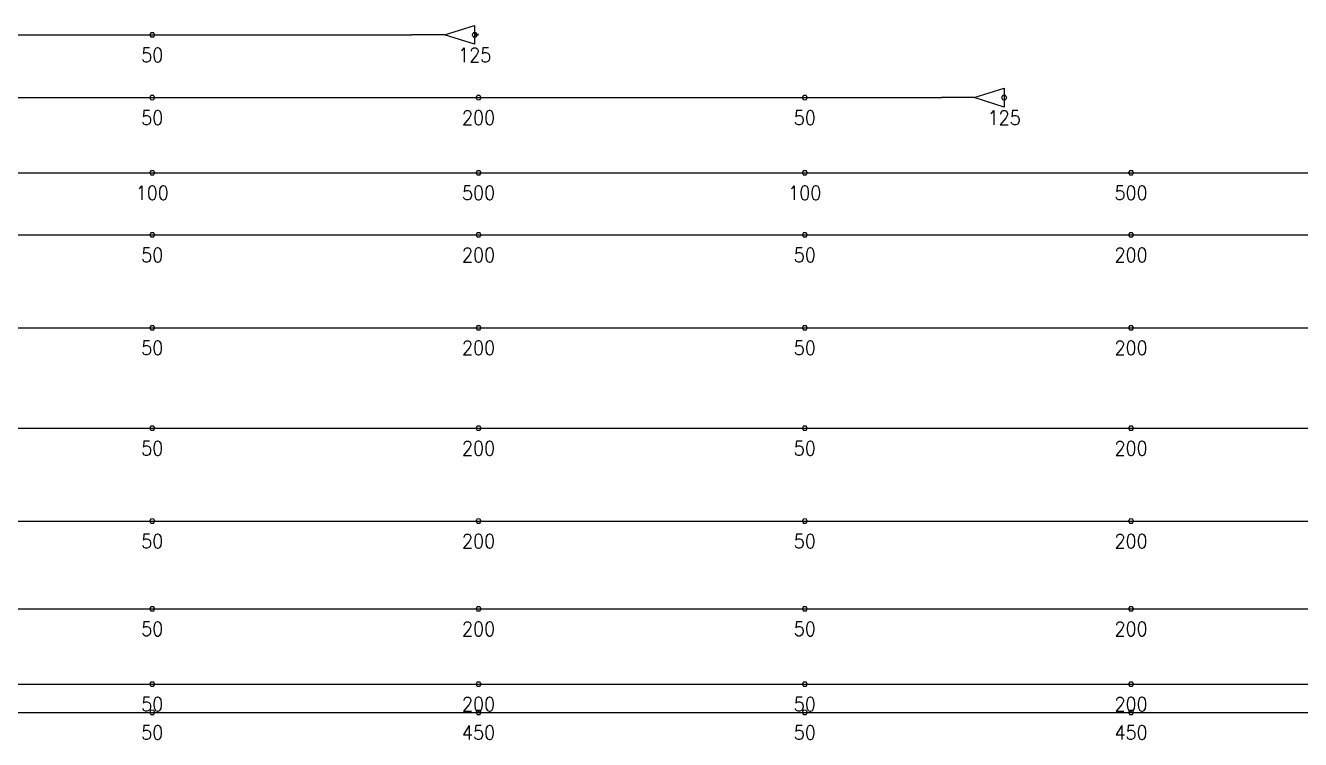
# Model space of a CAD drawing. Header units: millimetres. Extents: x 139404 to 589785, y -24714 to 48110.
# Drawn here: x 406230 to 426550, y 29217 to 40600 of the extents above; entities that cross this region are included whole.
import ezdxf
from ezdxf.enums import TextEntityAlignment as Align

# ---------------------------------------------------------------- set-up
doc = ezdxf.new("R2010")
doc.units = ezdxf.units.MM
doc.layers.get('0').update_dxf_attribs({"lineweight": 20})
doc.layers.add('ARES_TAG', color=3, linetype='Continuous')
doc.layers.add('NDC_S_TENDON', color=10, linetype='Continuous')
doc.layers.add('Current_plane_Column', color=7, linetype='Continuous', true_color=0x4b00ff)
doc.layers.add('NDC_LCAP', color=87, linetype='Continuous', plot=False)
doc.layers.add('NDC_S-TENDON', color=6, linetype='Continuous', lineweight=35)
doc.layers.add('NDC_S_ANNO', color=7, linetype='Continuous', lineweight=20)
doc.styles.add('ARES_BIGTEXT', font='VHARIALN.TTF')
doc.styles.add('ARES_ROMANS_0.36', font='romans.shx', dxfattribs={"width": 0.36, "bigfont": 'vns.shx'})
doc.styles.get("Standard").update_dxf_attribs({"font": 'arial.ttf'})

# ---------------------------------------------------------------- blocks, each defined once
blk = doc.blocks.new('*U186')
at = {"layer": 'NDC_S_TENDON'}
blk.add_line((5123, 0), (25449, 0), dxfattribs=at)
blk.add_lwpolyline([(25969, 0), (26449, 150), (26449, -150), (25969, 0), (25449, 0)], dxfattribs=at)
at = {"layer": 'ARES_TAG', "style": 'ARES_ROMANS_0.36', "width": 0.36}
blk.add_attdef('S3', text='', height=375, dxfattribs=at).set_placement((-7615, 0), align=Align.MIDDLE_CENTER)
at = {"layer": 'NDC_LCAP', "style": 'ARES_BIGTEXT'}
blk.add_attdef('L', text='', height=350, dxfattribs=at).set_placement((-8346, 0), align=Align.MIDDLE_RIGHT)
blk = doc.blocks.new('*U185')
at = {"layer": 'NDC_S_TENDON'}
blk.add_line((5123, 0), (17010, 0), dxfattribs=at)
blk.add_lwpolyline([(17530, 0), (18010, 150), (18010, -150), (17530, 0), (17010, 0)], dxfattribs=at)
at = {"layer": 'ARES_TAG', "style": 'ARES_ROMANS_0.36', "width": 0.36}
blk.add_attdef('S3', text='', height=375, dxfattribs=at).set_placement((-7615, 0), align=Align.MIDDLE_CENTER)
at = {"layer": 'NDC_LCAP', "style": 'ARES_BIGTEXT'}
blk.add_attdef('L', text='', height=350, dxfattribs=at).set_placement((-8346, 0), align=Align.MIDDLE_RIGHT)
blk = doc.blocks.new('*U177')
at = {"layer": 'NDC_S_TENDON'}
blk.add_line((5123, 0), (46734, 0), dxfattribs=at)
at = {"layer": 'ARES_TAG', "style": 'ARES_ROMANS_0.36', "width": 0.36}
blk.add_attdef('S3', text='', height=375, dxfattribs=at).set_placement((-7826, 0), align=Align.MIDDLE_CENTER)
at = {"layer": 'NDC_LCAP', "style": 'ARES_BIGTEXT'}
blk.add_attdef('L', text='', height=350, dxfattribs=at).set_placement((-8557, 0), align=Align.MIDDLE_RIGHT)
blk = doc.blocks.new('*U178')
at = {"layer": 'NDC_S_TENDON'}
blk.add_line((5123, 0), (46772, 0), dxfattribs=at)
at = {"layer": 'ARES_TAG', "style": 'ARES_ROMANS_0.36', "width": 0.36}
blk.add_attdef('S3', text='', height=375, dxfattribs=at).set_placement((-7788, 0), align=Align.MIDDLE_CENTER)
at = {"layer": 'NDC_LCAP', "style": 'ARES_BIGTEXT'}
blk.add_attdef('L', text='', height=350, dxfattribs=at).set_placement((-8519, 0), align=Align.MIDDLE_RIGHT)
blk = doc.blocks.new('*U179')
at = {"layer": 'NDC_S_TENDON'}
blk.add_line((5123, 0), (46115, 0), dxfattribs=at)
at = {"layer": 'ARES_TAG', "style": 'ARES_ROMANS_0.36', "width": 0.36}
blk.add_attdef('S3', text='', height=375, dxfattribs=at).set_placement((-8445, 0), align=Align.MIDDLE_CENTER)
at = {"layer": 'NDC_LCAP', "style": 'ARES_BIGTEXT'}
blk.add_attdef('L', text='', height=350, dxfattribs=at).set_placement((-9176, 0), align=Align.MIDDLE_RIGHT)
blk = doc.blocks.new('*U180')
at = {"layer": 'NDC_S_TENDON'}
blk.add_line((5123, 0), (46791, 0), dxfattribs=at)
at = {"layer": 'ARES_TAG', "style": 'ARES_ROMANS_0.36', "width": 0.36}
blk.add_attdef('S3', text='', height=375, dxfattribs=at).set_placement((-7769, 0), align=Align.MIDDLE_CENTER)
at = {"layer": 'NDC_LCAP', "style": 'ARES_BIGTEXT'}
blk.add_attdef('L', text='', height=350, dxfattribs=at).set_placement((-8500, 0), align=Align.MIDDLE_RIGHT)
blk = doc.blocks.new('*U181')
at = {"layer": 'NDC_S_TENDON'}
blk.add_line((5123, 0), (46876, 0), dxfattribs=at)
at = {"layer": 'ARES_TAG', "style": 'ARES_ROMANS_0.36', "width": 0.36}
blk.add_attdef('S3', text='', height=375, dxfattribs=at).set_placement((-8865, 0), align=Align.MIDDLE_CENTER)
at = {"layer": 'NDC_LCAP', "style": 'ARES_BIGTEXT'}
blk.add_attdef('L', text='', height=350, dxfattribs=at).set_placement((-9596, 0), align=Align.MIDDLE_RIGHT)
blk = doc.blocks.new('*U169')
at = {"layer": 'NDC_S_TENDON'}
blk.add_line((5123, 0), (48102, 0), dxfattribs=at)
at = {"layer": 'ARES_TAG', "style": 'ARES_ROMANS_0.36', "width": 0.36}
blk.add_attdef('S3', text='', height=375, dxfattribs=at).set_placement((-7615, 0), align=Align.MIDDLE_CENTER)
at = {"layer": 'NDC_LCAP', "style": 'ARES_BIGTEXT'}
blk.add_attdef('L', text='', height=350, dxfattribs=at).set_placement((-8346, 0), align=Align.MIDDLE_RIGHT)
blk = doc.blocks.new('*U176')
at = {"layer": 'NDC_S_TENDON'}
blk.add_line((-16450, 0), (25150, 0), dxfattribs=at)
at = {"layer": 'ARES_TAG', "style": 'ARES_ROMANS_0.36', "width": 0.36}
blk.add_attdef('S3', text='', height=375, dxfattribs=at).set_placement((-20180, 0), align=Align.MIDDLE_CENTER)
at = {"layer": 'NDC_LCAP', "style": 'ARES_BIGTEXT'}
blk.add_attdef('L', text='', height=350, dxfattribs=at).set_placement((-20911, 0), align=Align.MIDDLE_RIGHT)
blk = doc.blocks.new('*U161')
at = {"layer": 'NDC_S_TENDON'}
blk.add_line((-16450, 0), (25150, 0), dxfattribs=at)
at = {"layer": 'ARES_TAG', "style": 'ARES_ROMANS_0.36', "width": 0.36}
blk.add_attdef('S3', text='', height=375, dxfattribs=at).set_placement((-20180, 0), align=Align.MIDDLE_CENTER)
at = {"layer": 'NDC_LCAP', "style": 'ARES_BIGTEXT'}
blk.add_attdef('L', text='', height=350, dxfattribs=at).set_placement((-20911, 0), align=Align.MIDDLE_RIGHT)
blk = doc.blocks.new('TDX')
at = {"layer": 'NDC_S-TENDON', "linetype": 'Continuous'}
blk.add_line((30850, 30950, 2179), (30789, 30950, 2179), dxfattribs=at)
for points, elevation in [([(25690, 30950, 20, 20, 0), (25670, 30985, 20, 20, 0), (25630, 30985, 20, 20, 0), (25610, 30950, 20, 20, 0), (25630, 30915, 20, 20, 0), (25670, 30915, 20, 20, 0)], 2029), ([(25690, 30950, 20, 20, 0), (25670, 30985, 20, 20, 0), (25630, 30985, 20, 20, 0), (25610, 30950, 20, 20, 0), (25630, 30915, 20, 20, 0), (25670, 30915, 20, 20, 0)], 2029), ([(30829, 30950, 20, 20, 0), (30809, 30985, 20, 20, 0), (30769, 30985, 20, 20, 0), (30749, 30950, 20, 20, 0), (30769, 30915, 20, 20, 0), (30809, 30915, 20, 20, 0)], 5044), ([(30829, 30950, 20, 20, 0), (30809, 30985, 20, 20, 0), (30769, 30985, 20, 20, 0), (30749, 30950, 20, 20, 0), (30769, 30915, 20, 20, 0), (30809, 30915, 20, 20, 0)], 5044), ([(25690, 29950, 20, 20, 0), (25670, 29985, 20, 20, 0), (25630, 29985, 20, 20, 0), (25610, 29950, 20, 20, 0), (25630, 29915, 20, 20, 0), (25670, 29915, 20, 20, 0)], 2029), ([(25690, 29950, 20, 20, 0), (25670, 29985, 20, 20, 0), (25630, 29985, 20, 20, 0), (25610, 29950, 20, 20, 0), (25630, 29915, 20, 20, 0), (25670, 29915, 20, 20, 0)], 2029), ([(30890, 29950, 20, 20, 0), (30870, 29985, 20, 20, 0), (30830, 29985, 20, 20, 0), (30810, 29950, 20, 20, 0), (30830, 29915, 20, 20, 0), (30870, 29915, 20, 20, 0)], 2179), ([(30890, 29950, 20, 20, 0), (30870, 29985, 20, 20, 0), (30830, 29985, 20, 20, 0), (30810, 29950, 20, 20, 0), (30830, 29915, 20, 20, 0), (30870, 29915, 20, 20, 0)], 2179), ([(30890, 29950, 20, 20, 0), (30870, 29985, 20, 20, 0), (30830, 29985, 20, 20, 0), (30810, 29950, 20, 20, 0), (30830, 29915, 20, 20, 0), (30870, 29915, 20, 20, 0)], 2179), ([(30890, 29950, 20, 20, 0), (30870, 29985, 20, 20, 0), (30830, 29985, 20, 20, 0), (30810, 29950, 20, 20, 0), (30830, 29915, 20, 20, 0), (30870, 29915, 20, 20, 0)], 2179), ([(36090, 29950, 20, 20, 0), (36070, 29985, 20, 20, 0), (36030, 29985, 20, 20, 0), (36010, 29950, 20, 20, 0), (36030, 29915, 20, 20, 0), (36070, 29915, 20, 20, 0)], 2019), ([(36090, 29950, 20, 20, 0), (36070, 29985, 20, 20, 0), (36030, 29985, 20, 20, 0), (36010, 29950, 20, 20, 0), (36030, 29915, 20, 20, 0), (36070, 29915, 20, 20, 0)], 2019), ([(39267, 29950, 20, 20, 0), (39247, 29985, 20, 20, 0), (39207, 29985, 20, 20, 0), (39187, 29950, 20, 20, 0), (39207, 29915, 20, 20, 0), (39247, 29915, 20, 20, 0)], 5044), ([(39267, 29950, 20, 20, 0), (39247, 29985, 20, 20, 0), (39207, 29985, 20, 20, 0), (39187, 29950, 20, 20, 0), (39207, 29915, 20, 20, 0), (39247, 29915, 20, 20, 0)], 5044), ([(25690, 28753, 20, 20, 0), (25670, 28787, 20, 20, 0), (25630, 28787, 20, 20, 0), (25610, 28753, 20, 20, 0), (25630, 28718, 20, 20, 0), (25670, 28718, 20, 20, 0)], 2500), ([(25690, 28753, 20, 20, 0), (25670, 28787, 20, 20, 0), (25630, 28787, 20, 20, 0), (25610, 28753, 20, 20, 0), (25630, 28718, 20, 20, 0), (25670, 28718, 20, 20, 0)], 2500), ([(25690, 28753, 20, 20, 0), (25670, 28787, 20, 20, 0), (25630, 28787, 20, 20, 0), (25610, 28753, 20, 20, 0), (25630, 28718, 20, 20, 0), (25670, 28718, 20, 20, 0)], 2572), ([(25690, 28753, 20, 20, 0), (25670, 28787, 20, 20, 0), (25630, 28787, 20, 20, 0), (25610, 28753, 20, 20, 0), (25630, 28718, 20, 20, 0), (25670, 28718, 20, 20, 0)], 2572), ([(30890, 28753, 20, 20, 0), (30870, 28787, 20, 20, 0), (30830, 28787, 20, 20, 0), (30810, 28753, 20, 20, 0), (30830, 28718, 20, 20, 0), (30870, 28718, 20, 20, 0)], 2900), ([(30890, 28753, 20, 20, 0), (30870, 28787, 20, 20, 0), (30830, 28787, 20, 20, 0), (30810, 28753, 20, 20, 0), (30830, 28718, 20, 20, 0), (30870, 28718, 20, 20, 0)], 2900), ([(30890, 28753, 20, 20, 0), (30870, 28787, 20, 20, 0), (30830, 28787, 20, 20, 0), (30810, 28753, 20, 20, 0), (30830, 28718, 20, 20, 0), (30870, 28718, 20, 20, 0)], 2900), ([(30890, 28753, 20, 20, 0), (30870, 28787, 20, 20, 0), (30830, 28787, 20, 20, 0), (30810, 28753, 20, 20, 0), (30830, 28718, 20, 20, 0), (30870, 28718, 20, 20, 0)], 2900), ([(30890, 28753, 20, 20, 0), (30870, 28787, 20, 20, 0), (30830, 28787, 20, 20, 0), (30810, 28753, 20, 20, 0), (30830, 28718, 20, 20, 0), (30870, 28718, 20, 20, 0)], 2972), ([(30890, 28753, 20, 20, 0), (30870, 28787, 20, 20, 0), (30830, 28787, 20, 20, 0), (30810, 28753, 20, 20, 0), (30830, 28718, 20, 20, 0), (30870, 28718, 20, 20, 0)], 2972), ([(30890, 28753, 20, 20, 0), (30870, 28787, 20, 20, 0), (30830, 28787, 20, 20, 0), (30810, 28753, 20, 20, 0), (30830, 28718, 20, 20, 0), (30870, 28718, 20, 20, 0)], 2972), ([(30890, 28753, 20, 20, 0), (30870, 28787, 20, 20, 0), (30830, 28787, 20, 20, 0), (30810, 28753, 20, 20, 0), (30830, 28718, 20, 20, 0), (30870, 28718, 20, 20, 0)], 2972), ([(36090, 28753, 20, 20, 0), (36070, 28787, 20, 20, 0), (36030, 28787, 20, 20, 0), (36010, 28753, 20, 20, 0), (36030, 28718, 20, 20, 0), (36070, 28718, 20, 20, 0)], 2500), ([(36090, 28753, 20, 20, 0), (36070, 28787, 20, 20, 0), (36030, 28787, 20, 20, 0), (36010, 28753, 20, 20, 0), (36030, 28718, 20, 20, 0), (36070, 28718, 20, 20, 0)], 2500), ([(36090, 28753, 20, 20, 0), (36070, 28787, 20, 20, 0), (36030, 28787, 20, 20, 0), (36010, 28753, 20, 20, 0), (36030, 28718, 20, 20, 0), (36070, 28718, 20, 20, 0)], 2572), ([(36090, 28753, 20, 20, 0), (36070, 28787, 20, 20, 0), (36030, 28787, 20, 20, 0), (36010, 28753, 20, 20, 0), (36030, 28718, 20, 20, 0), (36070, 28718, 20, 20, 0)], 2572), ([(41290, 28753, 20, 20, 0), (41270, 28787, 20, 20, 0), (41230, 28787, 20, 20, 0), (41210, 28753, 20, 20, 0), (41230, 28718, 20, 20, 0), (41270, 28718, 20, 20, 0)], 2900), ([(41290, 28753, 20, 20, 0), (41270, 28787, 20, 20, 0), (41230, 28787, 20, 20, 0), (41210, 28753, 20, 20, 0), (41230, 28718, 20, 20, 0), (41270, 28718, 20, 20, 0)], 2900), ([(41290, 28753, 20, 20, 0), (41270, 28787, 20, 20, 0), (41230, 28787, 20, 20, 0), (41210, 28753, 20, 20, 0), (41230, 28718, 20, 20, 0), (41270, 28718, 20, 20, 0)], 2900), ([(41290, 28753, 20, 20, 0), (41270, 28787, 20, 20, 0), (41230, 28787, 20, 20, 0), (41210, 28753, 20, 20, 0), (41230, 28718, 20, 20, 0), (41270, 28718, 20, 20, 0)], 2900), ([(41290, 28753, 20, 20, 0), (41270, 28787, 20, 20, 0), (41230, 28787, 20, 20, 0), (41210, 28753, 20, 20, 0), (41230, 28718, 20, 20, 0), (41270, 28718, 20, 20, 0)], 2972), ([(41290, 28753, 20, 20, 0), (41270, 28787, 20, 20, 0), (41230, 28787, 20, 20, 0), (41210, 28753, 20, 20, 0), (41230, 28718, 20, 20, 0), (41270, 28718, 20, 20, 0)], 2972), ([(41290, 28753, 20, 20, 0), (41270, 28787, 20, 20, 0), (41230, 28787, 20, 20, 0), (41210, 28753, 20, 20, 0), (41230, 28718, 20, 20, 0), (41270, 28718, 20, 20, 0)], 2972), ([(41290, 28753, 20, 20, 0), (41270, 28787, 20, 20, 0), (41230, 28787, 20, 20, 0), (41210, 28753, 20, 20, 0), (41230, 28718, 20, 20, 0), (41270, 28718, 20, 20, 0)], 2972), ([(25690, 27762, 20, 20, 0), (25670, 27797, 20, 20, 0), (25630, 27797, 20, 20, 0), (25610, 27762, 20, 20, 0), (25630, 27728, 20, 20, 0), (25670, 27728, 20, 20, 0)], 2800), ([(25690, 27762, 20, 20, 0), (25670, 27797, 20, 20, 0), (25630, 27797, 20, 20, 0), (25610, 27762, 20, 20, 0), (25630, 27728, 20, 20, 0), (25670, 27728, 20, 20, 0)], 2800), ([(25690, 27762, 20, 20, 0), (25670, 27797, 20, 20, 0), (25630, 27797, 20, 20, 0), (25610, 27762, 20, 20, 0), (25630, 27728, 20, 20, 0), (25670, 27728, 20, 20, 0)], 2872), ([(25690, 27762, 20, 20, 0), (25670, 27797, 20, 20, 0), (25630, 27797, 20, 20, 0), (25610, 27762, 20, 20, 0), (25630, 27728, 20, 20, 0), (25670, 27728, 20, 20, 0)], 2872), ([(30890, 27762, 20, 20, 0), (30870, 27797, 20, 20, 0), (30830, 27797, 20, 20, 0), (30810, 27762, 20, 20, 0), (30830, 27728, 20, 20, 0), (30870, 27728, 20, 20, 0)], 2950), ([(30890, 27762, 20, 20, 0), (30870, 27797, 20, 20, 0), (30830, 27797, 20, 20, 0), (30810, 27762, 20, 20, 0), (30830, 27728, 20, 20, 0), (30870, 27728, 20, 20, 0)], 2950), ([(30890, 27762, 20, 20, 0), (30870, 27797, 20, 20, 0), (30830, 27797, 20, 20, 0), (30810, 27762, 20, 20, 0), (30830, 27728, 20, 20, 0), (30870, 27728, 20, 20, 0)], 2950), ([(30890, 27762, 20, 20, 0), (30870, 27797, 20, 20, 0), (30830, 27797, 20, 20, 0), (30810, 27762, 20, 20, 0), (30830, 27728, 20, 20, 0), (30870, 27728, 20, 20, 0)], 2950), ([(30890, 27762, 20, 20, 0), (30870, 27797, 20, 20, 0), (30830, 27797, 20, 20, 0), (30810, 27762, 20, 20, 0), (30830, 27728, 20, 20, 0), (30870, 27728, 20, 20, 0)], 3022), ([(30890, 27762, 20, 20, 0), (30870, 27797, 20, 20, 0), (30830, 27797, 20, 20, 0), (30810, 27762, 20, 20, 0), (30830, 27728, 20, 20, 0), (30870, 27728, 20, 20, 0)], 3022), ([(30890, 27762, 20, 20, 0), (30870, 27797, 20, 20, 0), (30830, 27797, 20, 20, 0), (30810, 27762, 20, 20, 0), (30830, 27728, 20, 20, 0), (30870, 27728, 20, 20, 0)], 3022), ([(30890, 27762, 20, 20, 0), (30870, 27797, 20, 20, 0), (30830, 27797, 20, 20, 0), (30810, 27762, 20, 20, 0), (30830, 27728, 20, 20, 0), (30870, 27728, 20, 20, 0)], 3022), ([(36090, 27762, 20, 20, 0), (36070, 27797, 20, 20, 0), (36030, 27797, 20, 20, 0), (36010, 27762, 20, 20, 0), (36030, 27728, 20, 20, 0), (36070, 27728, 20, 20, 0)], 2800), ([(36090, 27762, 20, 20, 0), (36070, 27797, 20, 20, 0), (36030, 27797, 20, 20, 0), (36010, 27762, 20, 20, 0), (36030, 27728, 20, 20, 0), (36070, 27728, 20, 20, 0)], 2800), ([(36090, 27762, 20, 20, 0), (36070, 27797, 20, 20, 0), (36030, 27797, 20, 20, 0), (36010, 27762, 20, 20, 0), (36030, 27728, 20, 20, 0), (36070, 27728, 20, 20, 0)], 2872), ([(36090, 27762, 20, 20, 0), (36070, 27797, 20, 20, 0), (36030, 27797, 20, 20, 0), (36010, 27762, 20, 20, 0), (36030, 27728, 20, 20, 0), (36070, 27728, 20, 20, 0)], 2872), ([(41290, 27762, 20, 20, 0), (41270, 27797, 20, 20, 0), (41230, 27797, 20, 20, 0), (41210, 27762, 20, 20, 0), (41230, 27728, 20, 20, 0), (41270, 27728, 20, 20, 0)], 2950), ([(41290, 27762, 20, 20, 0), (41270, 27797, 20, 20, 0), (41230, 27797, 20, 20, 0), (41210, 27762, 20, 20, 0), (41230, 27728, 20, 20, 0), (41270, 27728, 20, 20, 0)], 2950), ([(41290, 27762, 20, 20, 0), (41270, 27797, 20, 20, 0), (41230, 27797, 20, 20, 0), (41210, 27762, 20, 20, 0), (41230, 27728, 20, 20, 0), (41270, 27728, 20, 20, 0)], 2950), ([(41290, 27762, 20, 20, 0), (41270, 27797, 20, 20, 0), (41230, 27797, 20, 20, 0), (41210, 27762, 20, 20, 0), (41230, 27728, 20, 20, 0), (41270, 27728, 20, 20, 0)], 2950), ([(41290, 27762, 20, 20, 0), (41270, 27797, 20, 20, 0), (41230, 27797, 20, 20, 0), (41210, 27762, 20, 20, 0), (41230, 27728, 20, 20, 0), (41270, 27728, 20, 20, 0)], 3022), ([(41290, 27762, 20, 20, 0), (41270, 27797, 20, 20, 0), (41230, 27797, 20, 20, 0), (41210, 27762, 20, 20, 0), (41230, 27728, 20, 20, 0), (41270, 27728, 20, 20, 0)], 3022), ([(41290, 27762, 20, 20, 0), (41270, 27797, 20, 20, 0), (41230, 27797, 20, 20, 0), (41210, 27762, 20, 20, 0), (41230, 27728, 20, 20, 0), (41270, 27728, 20, 20, 0)], 3022), ([(41290, 27762, 20, 20, 0), (41270, 27797, 20, 20, 0), (41230, 27797, 20, 20, 0), (41210, 27762, 20, 20, 0), (41230, 27728, 20, 20, 0), (41270, 27728, 20, 20, 0)], 3022), ([(25690, 26280, 20, 20, 0), (25670, 26315, 20, 20, 0), (25630, 26315, 20, 20, 0), (25610, 26280, 20, 20, 0), (25630, 26245, 20, 20, 0), (25670, 26245, 20, 20, 0)], 2800), ([(25690, 26280, 20, 20, 0), (25670, 26315, 20, 20, 0), (25630, 26315, 20, 20, 0), (25610, 26280, 20, 20, 0), (25630, 26245, 20, 20, 0), (25670, 26245, 20, 20, 0)], 2800), ([(25690, 26280, 20, 20, 0), (25670, 26315, 20, 20, 0), (25630, 26315, 20, 20, 0), (25610, 26280, 20, 20, 0), (25630, 26245, 20, 20, 0), (25670, 26245, 20, 20, 0)], 2872), ([(25690, 26280, 20, 20, 0), (25670, 26315, 20, 20, 0), (25630, 26315, 20, 20, 0), (25610, 26280, 20, 20, 0), (25630, 26245, 20, 20, 0), (25670, 26245, 20, 20, 0)], 2872), ([(30890, 26280, 20, 20, 0), (30870, 26315, 20, 20, 0), (30830, 26315, 20, 20, 0), (30810, 26280, 20, 20, 0), (30830, 26245, 20, 20, 0), (30870, 26245, 20, 20, 0)], 2950), ([(30890, 26280, 20, 20, 0), (30870, 26315, 20, 20, 0), (30830, 26315, 20, 20, 0), (30810, 26280, 20, 20, 0), (30830, 26245, 20, 20, 0), (30870, 26245, 20, 20, 0)], 2950), ([(30890, 26280, 20, 20, 0), (30870, 26315, 20, 20, 0), (30830, 26315, 20, 20, 0), (30810, 26280, 20, 20, 0), (30830, 26245, 20, 20, 0), (30870, 26245, 20, 20, 0)], 2950), ([(30890, 26280, 20, 20, 0), (30870, 26315, 20, 20, 0), (30830, 26315, 20, 20, 0), (30810, 26280, 20, 20, 0), (30830, 26245, 20, 20, 0), (30870, 26245, 20, 20, 0)], 2950), ([(30890, 26280, 20, 20, 0), (30870, 26315, 20, 20, 0), (30830, 26315, 20, 20, 0), (30810, 26280, 20, 20, 0), (30830, 26245, 20, 20, 0), (30870, 26245, 20, 20, 0)], 3022), ([(30890, 26280, 20, 20, 0), (30870, 26315, 20, 20, 0), (30830, 26315, 20, 20, 0), (30810, 26280, 20, 20, 0), (30830, 26245, 20, 20, 0), (30870, 26245, 20, 20, 0)], 3022), ([(30890, 26280, 20, 20, 0), (30870, 26315, 20, 20, 0), (30830, 26315, 20, 20, 0), (30810, 26280, 20, 20, 0), (30830, 26245, 20, 20, 0), (30870, 26245, 20, 20, 0)], 3022), ([(30890, 26280, 20, 20, 0), (30870, 26315, 20, 20, 0), (30830, 26315, 20, 20, 0), (30810, 26280, 20, 20, 0), (30830, 26245, 20, 20, 0), (30870, 26245, 20, 20, 0)], 3022), ([(36090, 26280, 20, 20, 0), (36070, 26315, 20, 20, 0), (36030, 26315, 20, 20, 0), (36010, 26280, 20, 20, 0), (36030, 26245, 20, 20, 0), (36070, 26245, 20, 20, 0)], 2800), ([(36090, 26280, 20, 20, 0), (36070, 26315, 20, 20, 0), (36030, 26315, 20, 20, 0), (36010, 26280, 20, 20, 0), (36030, 26245, 20, 20, 0), (36070, 26245, 20, 20, 0)], 2800), ([(36090, 26280, 20, 20, 0), (36070, 26315, 20, 20, 0), (36030, 26315, 20, 20, 0), (36010, 26280, 20, 20, 0), (36030, 26245, 20, 20, 0), (36070, 26245, 20, 20, 0)], 2872), ([(36090, 26280, 20, 20, 0), (36070, 26315, 20, 20, 0), (36030, 26315, 20, 20, 0), (36010, 26280, 20, 20, 0), (36030, 26245, 20, 20, 0), (36070, 26245, 20, 20, 0)], 2872), ([(41290, 26280, 20, 20, 0), (41270, 26315, 20, 20, 0), (41230, 26315, 20, 20, 0), (41210, 26280, 20, 20, 0), (41230, 26245, 20, 20, 0), (41270, 26245, 20, 20, 0)], 2950), ([(41290, 26280, 20, 20, 0), (41270, 26315, 20, 20, 0), (41230, 26315, 20, 20, 0), (41210, 26280, 20, 20, 0), (41230, 26245, 20, 20, 0), (41270, 26245, 20, 20, 0)], 2950), ([(41290, 26280, 20, 20, 0), (41270, 26315, 20, 20, 0), (41230, 26315, 20, 20, 0), (41210, 26280, 20, 20, 0), (41230, 26245, 20, 20, 0), (41270, 26245, 20, 20, 0)], 2950), ([(41290, 26280, 20, 20, 0), (41270, 26315, 20, 20, 0), (41230, 26315, 20, 20, 0), (41210, 26280, 20, 20, 0), (41230, 26245, 20, 20, 0), (41270, 26245, 20, 20, 0)], 2950), ([(41290, 26280, 20, 20, 0), (41270, 26315, 20, 20, 0), (41230, 26315, 20, 20, 0), (41210, 26280, 20, 20, 0), (41230, 26245, 20, 20, 0), (41270, 26245, 20, 20, 0)], 3022), ([(41290, 26280, 20, 20, 0), (41270, 26315, 20, 20, 0), (41230, 26315, 20, 20, 0), (41210, 26280, 20, 20, 0), (41230, 26245, 20, 20, 0), (41270, 26245, 20, 20, 0)], 3022), ([(41290, 26280, 20, 20, 0), (41270, 26315, 20, 20, 0), (41230, 26315, 20, 20, 0), (41210, 26280, 20, 20, 0), (41230, 26245, 20, 20, 0), (41270, 26245, 20, 20, 0)], 3022), ([(41290, 26280, 20, 20, 0), (41270, 26315, 20, 20, 0), (41230, 26315, 20, 20, 0), (41210, 26280, 20, 20, 0), (41230, 26245, 20, 20, 0), (41270, 26245, 20, 20, 0)], 3022), ([(25690, 24680, 20, 20, 0), (25670, 24715, 20, 20, 0), (25630, 24715, 20, 20, 0), (25610, 24680, 20, 20, 0), (25630, 24645, 20, 20, 0), (25670, 24645, 20, 20, 0)], 2800), ([(25690, 24680, 20, 20, 0), (25670, 24715, 20, 20, 0), (25630, 24715, 20, 20, 0), (25610, 24680, 20, 20, 0), (25630, 24645, 20, 20, 0), (25670, 24645, 20, 20, 0)], 2800), ([(25690, 24680, 20, 20, 0), (25670, 24715, 20, 20, 0), (25630, 24715, 20, 20, 0), (25610, 24680, 20, 20, 0), (25630, 24645, 20, 20, 0), (25670, 24645, 20, 20, 0)], 2872), ([(25690, 24680, 20, 20, 0), (25670, 24715, 20, 20, 0), (25630, 24715, 20, 20, 0), (25610, 24680, 20, 20, 0), (25630, 24645, 20, 20, 0), (25670, 24645, 20, 20, 0)], 2872), ([(30890, 24680, 20, 20, 0), (30870, 24715, 20, 20, 0), (30830, 24715, 20, 20, 0), (30810, 24680, 20, 20, 0), (30830, 24645, 20, 20, 0), (30870, 24645, 20, 20, 0)], 2950), ([(30890, 24680, 20, 20, 0), (30870, 24715, 20, 20, 0), (30830, 24715, 20, 20, 0), (30810, 24680, 20, 20, 0), (30830, 24645, 20, 20, 0), (30870, 24645, 20, 20, 0)], 2950), ([(30890, 24680, 20, 20, 0), (30870, 24715, 20, 20, 0), (30830, 24715, 20, 20, 0), (30810, 24680, 20, 20, 0), (30830, 24645, 20, 20, 0), (30870, 24645, 20, 20, 0)], 2950), ([(30890, 24680, 20, 20, 0), (30870, 24715, 20, 20, 0), (30830, 24715, 20, 20, 0), (30810, 24680, 20, 20, 0), (30830, 24645, 20, 20, 0), (30870, 24645, 20, 20, 0)], 2950), ([(30890, 24680, 20, 20, 0), (30870, 24715, 20, 20, 0), (30830, 24715, 20, 20, 0), (30810, 24680, 20, 20, 0), (30830, 24645, 20, 20, 0), (30870, 24645, 20, 20, 0)], 3022), ([(30890, 24680, 20, 20, 0), (30870, 24715, 20, 20, 0), (30830, 24715, 20, 20, 0), (30810, 24680, 20, 20, 0), (30830, 24645, 20, 20, 0), (30870, 24645, 20, 20, 0)], 3022), ([(30890, 24680, 20, 20, 0), (30870, 24715, 20, 20, 0), (30830, 24715, 20, 20, 0), (30810, 24680, 20, 20, 0), (30830, 24645, 20, 20, 0), (30870, 24645, 20, 20, 0)], 3022), ([(30890, 24680, 20, 20, 0), (30870, 24715, 20, 20, 0), (30830, 24715, 20, 20, 0), (30810, 24680, 20, 20, 0), (30830, 24645, 20, 20, 0), (30870, 24645, 20, 20, 0)], 3022), ([(36090, 24680, 20, 20, 0), (36070, 24715, 20, 20, 0), (36030, 24715, 20, 20, 0), (36010, 24680, 20, 20, 0), (36030, 24645, 20, 20, 0), (36070, 24645, 20, 20, 0)], 2800), ([(36090, 24680, 20, 20, 0), (36070, 24715, 20, 20, 0), (36030, 24715, 20, 20, 0), (36010, 24680, 20, 20, 0), (36030, 24645, 20, 20, 0), (36070, 24645, 20, 20, 0)], 2800), ([(36090, 24680, 20, 20, 0), (36070, 24715, 20, 20, 0), (36030, 24715, 20, 20, 0), (36010, 24680, 20, 20, 0), (36030, 24645, 20, 20, 0), (36070, 24645, 20, 20, 0)], 2872), ([(36090, 24680, 20, 20, 0), (36070, 24715, 20, 20, 0), (36030, 24715, 20, 20, 0), (36010, 24680, 20, 20, 0), (36030, 24645, 20, 20, 0), (36070, 24645, 20, 20, 0)], 2872), ([(41290, 24680, 20, 20, 0), (41270, 24715, 20, 20, 0), (41230, 24715, 20, 20, 0), (41210, 24680, 20, 20, 0), (41230, 24645, 20, 20, 0), (41270, 24645, 20, 20, 0)], 2950), ([(41290, 24680, 20, 20, 0), (41270, 24715, 20, 20, 0), (41230, 24715, 20, 20, 0), (41210, 24680, 20, 20, 0), (41230, 24645, 20, 20, 0), (41270, 24645, 20, 20, 0)], 2950), ([(41290, 24680, 20, 20, 0), (41270, 24715, 20, 20, 0), (41230, 24715, 20, 20, 0), (41210, 24680, 20, 20, 0), (41230, 24645, 20, 20, 0), (41270, 24645, 20, 20, 0)], 2950), ([(41290, 24680, 20, 20, 0), (41270, 24715, 20, 20, 0), (41230, 24715, 20, 20, 0), (41210, 24680, 20, 20, 0), (41230, 24645, 20, 20, 0), (41270, 24645, 20, 20, 0)], 2950), ([(41290, 24680, 20, 20, 0), (41270, 24715, 20, 20, 0), (41230, 24715, 20, 20, 0), (41210, 24680, 20, 20, 0), (41230, 24645, 20, 20, 0), (41270, 24645, 20, 20, 0)], 3022), ([(41290, 24680, 20, 20, 0), (41270, 24715, 20, 20, 0), (41230, 24715, 20, 20, 0), (41210, 24680, 20, 20, 0), (41230, 24645, 20, 20, 0), (41270, 24645, 20, 20, 0)], 3022), ([(41290, 24680, 20, 20, 0), (41270, 24715, 20, 20, 0), (41230, 24715, 20, 20, 0), (41210, 24680, 20, 20, 0), (41230, 24645, 20, 20, 0), (41270, 24645, 20, 20, 0)], 3022), ([(41290, 24680, 20, 20, 0), (41270, 24715, 20, 20, 0), (41230, 24715, 20, 20, 0), (41210, 24680, 20, 20, 0), (41230, 24645, 20, 20, 0), (41270, 24645, 20, 20, 0)], 3022), ([(25690, 23200, 20, 20, 0), (25670, 23235, 20, 20, 0), (25630, 23235, 20, 20, 0), (25610, 23200, 20, 20, 0), (25630, 23165, 20, 20, 0), (25670, 23165, 20, 20, 0)], 2800), ([(25690, 23200, 20, 20, 0), (25670, 23235, 20, 20, 0), (25630, 23235, 20, 20, 0), (25610, 23200, 20, 20, 0), (25630, 23165, 20, 20, 0), (25670, 23165, 20, 20, 0)], 2800), ([(25690, 23200, 20, 20, 0), (25670, 23235, 20, 20, 0), (25630, 23235, 20, 20, 0), (25610, 23200, 20, 20, 0), (25630, 23165, 20, 20, 0), (25670, 23165, 20, 20, 0)], 2872), ([(25690, 23200, 20, 20, 0), (25670, 23235, 20, 20, 0), (25630, 23235, 20, 20, 0), (25610, 23200, 20, 20, 0), (25630, 23165, 20, 20, 0), (25670, 23165, 20, 20, 0)], 2872), ([(30890, 23200, 20, 20, 0), (30870, 23235, 20, 20, 0), (30830, 23235, 20, 20, 0), (30810, 23200, 20, 20, 0), (30830, 23165, 20, 20, 0), (30870, 23165, 20, 20, 0)], 2950), ([(30890, 23200, 20, 20, 0), (30870, 23235, 20, 20, 0), (30830, 23235, 20, 20, 0), (30810, 23200, 20, 20, 0), (30830, 23165, 20, 20, 0), (30870, 23165, 20, 20, 0)], 2950), ([(30890, 23200, 20, 20, 0), (30870, 23235, 20, 20, 0), (30830, 23235, 20, 20, 0), (30810, 23200, 20, 20, 0), (30830, 23165, 20, 20, 0), (30870, 23165, 20, 20, 0)], 2950), ([(30890, 23200, 20, 20, 0), (30870, 23235, 20, 20, 0), (30830, 23235, 20, 20, 0), (30810, 23200, 20, 20, 0), (30830, 23165, 20, 20, 0), (30870, 23165, 20, 20, 0)], 2950), ([(30890, 23200, 20, 20, 0), (30870, 23235, 20, 20, 0), (30830, 23235, 20, 20, 0), (30810, 23200, 20, 20, 0), (30830, 23165, 20, 20, 0), (30870, 23165, 20, 20, 0)], 3022), ([(30890, 23200, 20, 20, 0), (30870, 23235, 20, 20, 0), (30830, 23235, 20, 20, 0), (30810, 23200, 20, 20, 0), (30830, 23165, 20, 20, 0), (30870, 23165, 20, 20, 0)], 3022), ([(30890, 23200, 20, 20, 0), (30870, 23235, 20, 20, 0), (30830, 23235, 20, 20, 0), (30810, 23200, 20, 20, 0), (30830, 23165, 20, 20, 0), (30870, 23165, 20, 20, 0)], 3022), ([(30890, 23200, 20, 20, 0), (30870, 23235, 20, 20, 0), (30830, 23235, 20, 20, 0), (30810, 23200, 20, 20, 0), (30830, 23165, 20, 20, 0), (30870, 23165, 20, 20, 0)], 3022), ([(36090, 23200, 20, 20, 0), (36070, 23235, 20, 20, 0), (36030, 23235, 20, 20, 0), (36010, 23200, 20, 20, 0), (36030, 23165, 20, 20, 0), (36070, 23165, 20, 20, 0)], 2800), ([(36090, 23200, 20, 20, 0), (36070, 23235, 20, 20, 0), (36030, 23235, 20, 20, 0), (36010, 23200, 20, 20, 0), (36030, 23165, 20, 20, 0), (36070, 23165, 20, 20, 0)], 2800), ([(36090, 23200, 20, 20, 0), (36070, 23235, 20, 20, 0), (36030, 23235, 20, 20, 0), (36010, 23200, 20, 20, 0), (36030, 23165, 20, 20, 0), (36070, 23165, 20, 20, 0)], 2872), ([(36090, 23200, 20, 20, 0), (36070, 23235, 20, 20, 0), (36030, 23235, 20, 20, 0), (36010, 23200, 20, 20, 0), (36030, 23165, 20, 20, 0), (36070, 23165, 20, 20, 0)], 2872), ([(41290, 23200, 20, 20, 0), (41270, 23235, 20, 20, 0), (41230, 23235, 20, 20, 0), (41210, 23200, 20, 20, 0), (41230, 23165, 20, 20, 0), (41270, 23165, 20, 20, 0)], 2950), ([(41290, 23200, 20, 20, 0), (41270, 23235, 20, 20, 0), (41230, 23235, 20, 20, 0), (41210, 23200, 20, 20, 0), (41230, 23165, 20, 20, 0), (41270, 23165, 20, 20, 0)], 2950), ([(41290, 23200, 20, 20, 0), (41270, 23235, 20, 20, 0), (41230, 23235, 20, 20, 0), (41210, 23200, 20, 20, 0), (41230, 23165, 20, 20, 0), (41270, 23165, 20, 20, 0)], 2950), ([(41290, 23200, 20, 20, 0), (41270, 23235, 20, 20, 0), (41230, 23235, 20, 20, 0), (41210, 23200, 20, 20, 0), (41230, 23165, 20, 20, 0), (41270, 23165, 20, 20, 0)], 2950), ([(41290, 23200, 20, 20, 0), (41270, 23235, 20, 20, 0), (41230, 23235, 20, 20, 0), (41210, 23200, 20, 20, 0), (41230, 23165, 20, 20, 0), (41270, 23165, 20, 20, 0)], 3022), ([(41290, 23200, 20, 20, 0), (41270, 23235, 20, 20, 0), (41230, 23235, 20, 20, 0), (41210, 23200, 20, 20, 0), (41230, 23165, 20, 20, 0), (41270, 23165, 20, 20, 0)], 3022), ([(41290, 23200, 20, 20, 0), (41270, 23235, 20, 20, 0), (41230, 23235, 20, 20, 0), (41210, 23200, 20, 20, 0), (41230, 23165, 20, 20, 0), (41270, 23165, 20, 20, 0)], 3022), ([(41290, 23200, 20, 20, 0), (41270, 23235, 20, 20, 0), (41230, 23235, 20, 20, 0), (41210, 23200, 20, 20, 0), (41230, 23165, 20, 20, 0), (41270, 23165, 20, 20, 0)], 3022), ([(25690, 21800, 20, 20, 0), (25670, 21835, 20, 20, 0), (25630, 21835, 20, 20, 0), (25610, 21800, 20, 20, 0), (25630, 21765, 20, 20, 0), (25670, 21765, 20, 20, 0)], 2800), ([(25690, 21800, 20, 20, 0), (25670, 21835, 20, 20, 0), (25630, 21835, 20, 20, 0), (25610, 21800, 20, 20, 0), (25630, 21765, 20, 20, 0), (25670, 21765, 20, 20, 0)], 2800), ([(25690, 21800, 20, 20, 0), (25670, 21835, 20, 20, 0), (25630, 21835, 20, 20, 0), (25610, 21800, 20, 20, 0), (25630, 21765, 20, 20, 0), (25670, 21765, 20, 20, 0)], 2872), ([(25690, 21800, 20, 20, 0), (25670, 21835, 20, 20, 0), (25630, 21835, 20, 20, 0), (25610, 21800, 20, 20, 0), (25630, 21765, 20, 20, 0), (25670, 21765, 20, 20, 0)], 2872), ([(30890, 21800, 20, 20, 0), (30870, 21835, 20, 20, 0), (30830, 21835, 20, 20, 0), (30810, 21800, 20, 20, 0), (30830, 21765, 20, 20, 0), (30870, 21765, 20, 20, 0)], 2950), ([(30890, 21800, 20, 20, 0), (30870, 21835, 20, 20, 0), (30830, 21835, 20, 20, 0), (30810, 21800, 20, 20, 0), (30830, 21765, 20, 20, 0), (30870, 21765, 20, 20, 0)], 2950), ([(30890, 21800, 20, 20, 0), (30870, 21835, 20, 20, 0), (30830, 21835, 20, 20, 0), (30810, 21800, 20, 20, 0), (30830, 21765, 20, 20, 0), (30870, 21765, 20, 20, 0)], 2950), ([(30890, 21800, 20, 20, 0), (30870, 21835, 20, 20, 0), (30830, 21835, 20, 20, 0), (30810, 21800, 20, 20, 0), (30830, 21765, 20, 20, 0), (30870, 21765, 20, 20, 0)], 2950), ([(30890, 21800, 20, 20, 0), (30870, 21835, 20, 20, 0), (30830, 21835, 20, 20, 0), (30810, 21800, 20, 20, 0), (30830, 21765, 20, 20, 0), (30870, 21765, 20, 20, 0)], 3022), ([(30890, 21800, 20, 20, 0), (30870, 21835, 20, 20, 0), (30830, 21835, 20, 20, 0), (30810, 21800, 20, 20, 0), (30830, 21765, 20, 20, 0), (30870, 21765, 20, 20, 0)], 3022), ([(30890, 21800, 20, 20, 0), (30870, 21835, 20, 20, 0), (30830, 21835, 20, 20, 0), (30810, 21800, 20, 20, 0), (30830, 21765, 20, 20, 0), (30870, 21765, 20, 20, 0)], 3022), ([(30890, 21800, 20, 20, 0), (30870, 21835, 20, 20, 0), (30830, 21835, 20, 20, 0), (30810, 21800, 20, 20, 0), (30830, 21765, 20, 20, 0), (30870, 21765, 20, 20, 0)], 3022), ([(36090, 21800, 20, 20, 0), (36070, 21835, 20, 20, 0), (36030, 21835, 20, 20, 0), (36010, 21800, 20, 20, 0), (36030, 21765, 20, 20, 0), (36070, 21765, 20, 20, 0)], 2800), ([(36090, 21800, 20, 20, 0), (36070, 21835, 20, 20, 0), (36030, 21835, 20, 20, 0), (36010, 21800, 20, 20, 0), (36030, 21765, 20, 20, 0), (36070, 21765, 20, 20, 0)], 2800), ([(36090, 21800, 20, 20, 0), (36070, 21835, 20, 20, 0), (36030, 21835, 20, 20, 0), (36010, 21800, 20, 20, 0), (36030, 21765, 20, 20, 0), (36070, 21765, 20, 20, 0)], 2872), ([(36090, 21800, 20, 20, 0), (36070, 21835, 20, 20, 0), (36030, 21835, 20, 20, 0), (36010, 21800, 20, 20, 0), (36030, 21765, 20, 20, 0), (36070, 21765, 20, 20, 0)], 2872), ([(41290, 21800, 20, 20, 0), (41270, 21835, 20, 20, 0), (41230, 21835, 20, 20, 0), (41210, 21800, 20, 20, 0), (41230, 21765, 20, 20, 0), (41270, 21765, 20, 20, 0)], 2950), ([(41290, 21800, 20, 20, 0), (41270, 21835, 20, 20, 0), (41230, 21835, 20, 20, 0), (41210, 21800, 20, 20, 0), (41230, 21765, 20, 20, 0), (41270, 21765, 20, 20, 0)], 2950), ([(41290, 21800, 20, 20, 0), (41270, 21835, 20, 20, 0), (41230, 21835, 20, 20, 0), (41210, 21800, 20, 20, 0), (41230, 21765, 20, 20, 0), (41270, 21765, 20, 20, 0)], 2950), ([(41290, 21800, 20, 20, 0), (41270, 21835, 20, 20, 0), (41230, 21835, 20, 20, 0), (41210, 21800, 20, 20, 0), (41230, 21765, 20, 20, 0), (41270, 21765, 20, 20, 0)], 2950), ([(41290, 21800, 20, 20, 0), (41270, 21835, 20, 20, 0), (41230, 21835, 20, 20, 0), (41210, 21800, 20, 20, 0), (41230, 21765, 20, 20, 0), (41270, 21765, 20, 20, 0)], 3022), ([(41290, 21800, 20, 20, 0), (41270, 21835, 20, 20, 0), (41230, 21835, 20, 20, 0), (41210, 21800, 20, 20, 0), (41230, 21765, 20, 20, 0), (41270, 21765, 20, 20, 0)], 3022), ([(41290, 21800, 20, 20, 0), (41270, 21835, 20, 20, 0), (41230, 21835, 20, 20, 0), (41210, 21800, 20, 20, 0), (41230, 21765, 20, 20, 0), (41270, 21765, 20, 20, 0)], 3022), ([(41290, 21800, 20, 20, 0), (41270, 21835, 20, 20, 0), (41230, 21835, 20, 20, 0), (41210, 21800, 20, 20, 0), (41230, 21765, 20, 20, 0), (41270, 21765, 20, 20, 0)], 3022), ([(25690, 20600, 20, 20, 0), (25670, 20635, 20, 20, 0), (25630, 20635, 20, 20, 0), (25610, 20600, 20, 20, 0), (25630, 20565, 20, 20, 0), (25670, 20565, 20, 20, 0)], 2800), ([(25690, 20600, 20, 20, 0), (25670, 20635, 20, 20, 0), (25630, 20635, 20, 20, 0), (25610, 20600, 20, 20, 0), (25630, 20565, 20, 20, 0), (25670, 20565, 20, 20, 0)], 2800), ([(25690, 20600, 20, 20, 0), (25670, 20635, 20, 20, 0), (25630, 20635, 20, 20, 0), (25610, 20600, 20, 20, 0), (25630, 20565, 20, 20, 0), (25670, 20565, 20, 20, 0)], 2872), ([(25690, 20600, 20, 20, 0), (25670, 20635, 20, 20, 0), (25630, 20635, 20, 20, 0), (25610, 20600, 20, 20, 0), (25630, 20565, 20, 20, 0), (25670, 20565, 20, 20, 0)], 2872), ([(30890, 20600, 20, 20, 0), (30870, 20635, 20, 20, 0), (30830, 20635, 20, 20, 0), (30810, 20600, 20, 20, 0), (30830, 20565, 20, 20, 0), (30870, 20565, 20, 20, 0)], 2950), ([(30890, 20600, 20, 20, 0), (30870, 20635, 20, 20, 0), (30830, 20635, 20, 20, 0), (30810, 20600, 20, 20, 0), (30830, 20565, 20, 20, 0), (30870, 20565, 20, 20, 0)], 2950), ([(30890, 20600, 20, 20, 0), (30870, 20635, 20, 20, 0), (30830, 20635, 20, 20, 0), (30810, 20600, 20, 20, 0), (30830, 20565, 20, 20, 0), (30870, 20565, 20, 20, 0)], 2950), ([(30890, 20600, 20, 20, 0), (30870, 20635, 20, 20, 0), (30830, 20635, 20, 20, 0), (30810, 20600, 20, 20, 0), (30830, 20565, 20, 20, 0), (30870, 20565, 20, 20, 0)], 2950), ([(30890, 20600, 20, 20, 0), (30870, 20635, 20, 20, 0), (30830, 20635, 20, 20, 0), (30810, 20600, 20, 20, 0), (30830, 20565, 20, 20, 0), (30870, 20565, 20, 20, 0)], 3022), ([(30890, 20600, 20, 20, 0), (30870, 20635, 20, 20, 0), (30830, 20635, 20, 20, 0), (30810, 20600, 20, 20, 0), (30830, 20565, 20, 20, 0), (30870, 20565, 20, 20, 0)], 3022), ([(30890, 20600, 20, 20, 0), (30870, 20635, 20, 20, 0), (30830, 20635, 20, 20, 0), (30810, 20600, 20, 20, 0), (30830, 20565, 20, 20, 0), (30870, 20565, 20, 20, 0)], 3022), ([(30890, 20600, 20, 20, 0), (30870, 20635, 20, 20, 0), (30830, 20635, 20, 20, 0), (30810, 20600, 20, 20, 0), (30830, 20565, 20, 20, 0), (30870, 20565, 20, 20, 0)], 3022), ([(36090, 20600, 20, 20, 0), (36070, 20635, 20, 20, 0), (36030, 20635, 20, 20, 0), (36010, 20600, 20, 20, 0), (36030, 20565, 20, 20, 0), (36070, 20565, 20, 20, 0)], 2800), ([(36090, 20600, 20, 20, 0), (36070, 20635, 20, 20, 0), (36030, 20635, 20, 20, 0), (36010, 20600, 20, 20, 0), (36030, 20565, 20, 20, 0), (36070, 20565, 20, 20, 0)], 2800), ([(36090, 20600, 20, 20, 0), (36070, 20635, 20, 20, 0), (36030, 20635, 20, 20, 0), (36010, 20600, 20, 20, 0), (36030, 20565, 20, 20, 0), (36070, 20565, 20, 20, 0)], 2872), ([(36090, 20600, 20, 20, 0), (36070, 20635, 20, 20, 0), (36030, 20635, 20, 20, 0), (36010, 20600, 20, 20, 0), (36030, 20565, 20, 20, 0), (36070, 20565, 20, 20, 0)], 2872), ([(41290, 20600, 20, 20, 0), (41270, 20635, 20, 20, 0), (41230, 20635, 20, 20, 0), (41210, 20600, 20, 20, 0), (41230, 20565, 20, 20, 0), (41270, 20565, 20, 20, 0)], 2950), ([(41290, 20600, 20, 20, 0), (41270, 20635, 20, 20, 0), (41230, 20635, 20, 20, 0), (41210, 20600, 20, 20, 0), (41230, 20565, 20, 20, 0), (41270, 20565, 20, 20, 0)], 2950), ([(41290, 20600, 20, 20, 0), (41270, 20635, 20, 20, 0), (41230, 20635, 20, 20, 0), (41210, 20600, 20, 20, 0), (41230, 20565, 20, 20, 0), (41270, 20565, 20, 20, 0)], 2950), ([(41290, 20600, 20, 20, 0), (41270, 20635, 20, 20, 0), (41230, 20635, 20, 20, 0), (41210, 20600, 20, 20, 0), (41230, 20565, 20, 20, 0), (41270, 20565, 20, 20, 0)], 2950), ([(41290, 20600, 20, 20, 0), (41270, 20635, 20, 20, 0), (41230, 20635, 20, 20, 0), (41210, 20600, 20, 20, 0), (41230, 20565, 20, 20, 0), (41270, 20565, 20, 20, 0)], 3022), ([(41290, 20600, 20, 20, 0), (41270, 20635, 20, 20, 0), (41230, 20635, 20, 20, 0), (41210, 20600, 20, 20, 0), (41230, 20565, 20, 20, 0), (41270, 20565, 20, 20, 0)], 3022), ([(41290, 20600, 20, 20, 0), (41270, 20635, 20, 20, 0), (41230, 20635, 20, 20, 0), (41210, 20600, 20, 20, 0), (41230, 20565, 20, 20, 0), (41270, 20565, 20, 20, 0)], 3022), ([(41290, 20600, 20, 20, 0), (41270, 20635, 20, 20, 0), (41230, 20635, 20, 20, 0), (41210, 20600, 20, 20, 0), (41230, 20565, 20, 20, 0), (41270, 20565, 20, 20, 0)], 3022), ([(25690, 20150, 20, 20, 0), (25670, 20185, 20, 20, 0), (25630, 20185, 20, 20, 0), (25610, 20150, 20, 20, 0), (25630, 20115, 20, 20, 0), (25670, 20115, 20, 20, 0)], 2550), ([(25690, 20150, 20, 20, 0), (25670, 20185, 20, 20, 0), (25630, 20185, 20, 20, 0), (25610, 20150, 20, 20, 0), (25630, 20115, 20, 20, 0), (25670, 20115, 20, 20, 0)], 2550), ([(25690, 20150, 20, 20, 0), (25670, 20185, 20, 20, 0), (25630, 20185, 20, 20, 0), (25610, 20150, 20, 20, 0), (25630, 20115, 20, 20, 0), (25670, 20115, 20, 20, 0)], 2622), ([(25690, 20150, 20, 20, 0), (25670, 20185, 20, 20, 0), (25630, 20185, 20, 20, 0), (25610, 20150, 20, 20, 0), (25630, 20115, 20, 20, 0), (25670, 20115, 20, 20, 0)], 2622), ([(30890, 20150, 20, 20, 0), (30870, 20185, 20, 20, 0), (30830, 20185, 20, 20, 0), (30810, 20150, 20, 20, 0), (30830, 20115, 20, 20, 0), (30870, 20115, 20, 20, 0)], 2950), ([(30890, 20150, 20, 20, 0), (30870, 20185, 20, 20, 0), (30830, 20185, 20, 20, 0), (30810, 20150, 20, 20, 0), (30830, 20115, 20, 20, 0), (30870, 20115, 20, 20, 0)], 2950), ([(30890, 20150, 20, 20, 0), (30870, 20185, 20, 20, 0), (30830, 20185, 20, 20, 0), (30810, 20150, 20, 20, 0), (30830, 20115, 20, 20, 0), (30870, 20115, 20, 20, 0)], 2950), ([(30890, 20150, 20, 20, 0), (30870, 20185, 20, 20, 0), (30830, 20185, 20, 20, 0), (30810, 20150, 20, 20, 0), (30830, 20115, 20, 20, 0), (30870, 20115, 20, 20, 0)], 2950), ([(30890, 20150, 20, 20, 0), (30870, 20185, 20, 20, 0), (30830, 20185, 20, 20, 0), (30810, 20150, 20, 20, 0), (30830, 20115, 20, 20, 0), (30870, 20115, 20, 20, 0)], 3022), ([(30890, 20150, 20, 20, 0), (30870, 20185, 20, 20, 0), (30830, 20185, 20, 20, 0), (30810, 20150, 20, 20, 0), (30830, 20115, 20, 20, 0), (30870, 20115, 20, 20, 0)], 3022), ([(30890, 20150, 20, 20, 0), (30870, 20185, 20, 20, 0), (30830, 20185, 20, 20, 0), (30810, 20150, 20, 20, 0), (30830, 20115, 20, 20, 0), (30870, 20115, 20, 20, 0)], 3022), ([(30890, 20150, 20, 20, 0), (30870, 20185, 20, 20, 0), (30830, 20185, 20, 20, 0), (30810, 20150, 20, 20, 0), (30830, 20115, 20, 20, 0), (30870, 20115, 20, 20, 0)], 3022), ([(36090, 20150, 20, 20, 0), (36070, 20185, 20, 20, 0), (36030, 20185, 20, 20, 0), (36010, 20150, 20, 20, 0), (36030, 20115, 20, 20, 0), (36070, 20115, 20, 20, 0)], 2550), ([(36090, 20150, 20, 20, 0), (36070, 20185, 20, 20, 0), (36030, 20185, 20, 20, 0), (36010, 20150, 20, 20, 0), (36030, 20115, 20, 20, 0), (36070, 20115, 20, 20, 0)], 2550), ([(36090, 20150, 20, 20, 0), (36070, 20185, 20, 20, 0), (36030, 20185, 20, 20, 0), (36010, 20150, 20, 20, 0), (36030, 20115, 20, 20, 0), (36070, 20115, 20, 20, 0)], 2622), ([(36090, 20150, 20, 20, 0), (36070, 20185, 20, 20, 0), (36030, 20185, 20, 20, 0), (36010, 20150, 20, 20, 0), (36030, 20115, 20, 20, 0), (36070, 20115, 20, 20, 0)], 2622), ([(41290, 20150, 20, 20, 0), (41270, 20185, 20, 20, 0), (41230, 20185, 20, 20, 0), (41210, 20150, 20, 20, 0), (41230, 20115, 20, 20, 0), (41270, 20115, 20, 20, 0)], 2950), ([(41290, 20150, 20, 20, 0), (41270, 20185, 20, 20, 0), (41230, 20185, 20, 20, 0), (41210, 20150, 20, 20, 0), (41230, 20115, 20, 20, 0), (41270, 20115, 20, 20, 0)], 2950), ([(41290, 20150, 20, 20, 0), (41270, 20185, 20, 20, 0), (41230, 20185, 20, 20, 0), (41210, 20150, 20, 20, 0), (41230, 20115, 20, 20, 0), (41270, 20115, 20, 20, 0)], 2950), ([(41290, 20150, 20, 20, 0), (41270, 20185, 20, 20, 0), (41230, 20185, 20, 20, 0), (41210, 20150, 20, 20, 0), (41230, 20115, 20, 20, 0), (41270, 20115, 20, 20, 0)], 2950), ([(41290, 20150, 20, 20, 0), (41270, 20185, 20, 20, 0), (41230, 20185, 20, 20, 0), (41210, 20150, 20, 20, 0), (41230, 20115, 20, 20, 0), (41270, 20115, 20, 20, 0)], 3022), ([(41290, 20150, 20, 20, 0), (41270, 20185, 20, 20, 0), (41230, 20185, 20, 20, 0), (41210, 20150, 20, 20, 0), (41230, 20115, 20, 20, 0), (41270, 20115, 20, 20, 0)], 3022), ([(41290, 20150, 20, 20, 0), (41270, 20185, 20, 20, 0), (41230, 20185, 20, 20, 0), (41210, 20150, 20, 20, 0), (41230, 20115, 20, 20, 0), (41270, 20115, 20, 20, 0)], 3022), ([(41290, 20150, 20, 20, 0), (41270, 20185, 20, 20, 0), (41230, 20185, 20, 20, 0), (41210, 20150, 20, 20, 0), (41230, 20115, 20, 20, 0), (41270, 20115, 20, 20, 0)], 3022)]:
    blk.add_lwpolyline(points, format="xyseb", close=True, dxfattribs=dict(at, elevation=elevation))
for name, p in [('*U185', (12778, 30950, 2032)), ('*U186', (12778, 29950, 2032)), ('*U176', (26500, 28753, 2580)), ('*U161', (26500, 27762, 2772)), ('*U169', (12778, 26280, 2875)), ('*U177', (14146, 24680, 2875)), ('*U178', (14108, 23200, 2875)), ('*U179', (14765, 21800, 2875)), ('*U180', (14089, 20600, 2875)), ('*U181', (14004, 20150, 2742))]:
    blk.add_blockref(name, p)
at = {"layer": 'NDC_S_ANNO', "linetype": 'Continuous', "char_height": 225, "attachment_point": 5, "line_spacing_factor": 0.75}
for s, insert in [('\\FSTANDARD.shx;50', (25650, 30630, 2029)), ('{\\Fstandard|c0;125}', (30789, 30630, 2033)), ('\\FSTANDARD.shx;50', (25650, 29630, 2029)), ('\\FSTANDARD.shx;200', (30850, 29630, 2179)), ('\\FSTANDARD.shx;50', (36050, 29630, 2019)), ('{\\Fstandard|c0;125}', (39227, 29630, 4987)), ('\\FSTANDARD.shx;100', (25650, 28433, 2500)), ('\\FSTANDARD.shx;100', (25650, 28433, 2572)), ('\\FSTANDARD.shx;500', (30850, 28433, 2900)), ('\\FSTANDARD.shx;500', (30850, 28433, 2972)), ('\\FSTANDARD.shx;100', (36050, 28433, 2500)), ('\\FSTANDARD.shx;100', (36050, 28433, 2572)), ('\\FSTANDARD.shx;50', (25650, 27442, 2800)), ('\\FSTANDARD.shx;50', (25650, 27442, 2872)), ('\\FSTANDARD.shx;200', (30850, 27442, 2950)), ('\\FSTANDARD.shx;200', (30850, 27442, 3022)), ('\\FSTANDARD.shx;50', (36050, 27442, 2800)), ('\\FSTANDARD.shx;50', (36050, 27442, 2872)), ('\\FSTANDARD.shx;50', (25650, 25960, 2800)), ('\\FSTANDARD.shx;50', (25650, 25960, 2872)), ('\\FSTANDARD.shx;200', (30850, 25960, 2950)), ('\\FSTANDARD.shx;200', (30850, 25960, 3022)), ('\\FSTANDARD.shx;50', (36050, 25960, 2800)), ('\\FSTANDARD.shx;50', (36050, 25960, 2872)), ('\\FSTANDARD.shx;200', (41250, 25960, 2950)), ('\\FSTANDARD.shx;200', (41250, 25960, 3022)), ('\\FSTANDARD.shx;50', (25650, 24360, 2800)), ('\\FSTANDARD.shx;50', (25650, 24360, 2872)), ('\\FSTANDARD.shx;200', (30850, 24360, 2950)), ('\\FSTANDARD.shx;200', (30850, 24360, 3022)), ('\\FSTANDARD.shx;50', (36050, 24360, 2800)), ('\\FSTANDARD.shx;50', (36050, 24360, 2872)), ('\\FSTANDARD.shx;200', (41250, 24360, 2950)), ('\\FSTANDARD.shx;200', (41250, 24360, 3022)), ('\\FSTANDARD.shx;50', (25650, 22880, 2800)), ('\\FSTANDARD.shx;50', (25650, 22880, 2872)), ('\\FSTANDARD.shx;200', (30850, 22880, 2950)), ('\\FSTANDARD.shx;200', (30850, 22880, 3022)), ('\\FSTANDARD.shx;50', (36050, 22880, 2800)), ('\\FSTANDARD.shx;50', (36050, 22880, 2872)), ('\\FSTANDARD.shx;200', (41250, 22880, 2950)), ('\\FSTANDARD.shx;200', (41250, 22880, 3022)), ('\\FSTANDARD.shx;50', (25650, 21480, 2800)), ('\\FSTANDARD.shx;50', (25650, 21480, 2872)), ('\\FSTANDARD.shx;200', (30850, 21480, 2950)), ('\\FSTANDARD.shx;200', (30850, 21480, 3022)), ('\\FSTANDARD.shx;50', (36050, 21480, 2800)), ('\\FSTANDARD.shx;50', (36050, 21480, 2872)), ('\\FSTANDARD.shx;200', (41250, 21480, 2950)), ('\\FSTANDARD.shx;200', (41250, 21480, 3022)), ('\\FSTANDARD.shx;50', (25650, 20280, 2800)), ('\\FSTANDARD.shx;50', (25650, 20280, 2872)), ('\\FSTANDARD.shx;200', (30850, 20280, 2950)), ('\\FSTANDARD.shx;200', (30850, 20280, 3022)), ('\\FSTANDARD.shx;50', (36050, 20280, 2800)), ('\\FSTANDARD.shx;50', (36050, 20280, 2872)), ('\\FSTANDARD.shx;200', (41250, 20280, 2950)), ('\\FSTANDARD.shx;200', (41250, 20280, 3022)), ('\\FSTANDARD.shx;50', (25650, 19830, 2550)), ('\\FSTANDARD.shx;50', (25650, 19830, 2622)), ('\\FSTANDARD.shx;450', (30850, 19830, 2950)), ('\\FSTANDARD.shx;450', (30850, 19830, 3022)), ('\\FSTANDARD.shx;50', (36050, 19830, 2550)), ('\\FSTANDARD.shx;50', (36050, 19830, 2622)), ('\\FSTANDARD.shx;450', (41250, 19830, 2950)), ('\\FSTANDARD.shx;450', (41250, 19830, 3022))]:
    blk.add_mtext(s, dxfattribs=dict(at, insert=insert))
at = {"layer": 'NDC_S_ANNO', "linetype": 'Continuous', "char_height": 225, "attachment_point": 5, "rotation": 359.9845, "line_spacing_factor": 0.75}
for s, insert in [('\\FSTANDARD.shx;500', (41250, 28433, 2900)), ('\\FSTANDARD.shx;500', (41250, 28433, 2972)), ('\\FSTANDARD.shx;200', (41250, 27442, 2950)), ('\\FSTANDARD.shx;200', (41250, 27442, 3022))]:
    blk.add_mtext(s, dxfattribs=dict(at, insert=insert))

msp = doc.modelspace()

# ---------------------------------------------------------------- block references
at = {"layer": 'Current_plane_Column'}
msp.add_blockref('TDX', (382600, 9500), dxfattribs=at)

doc.saveas('drawing.dxf')
